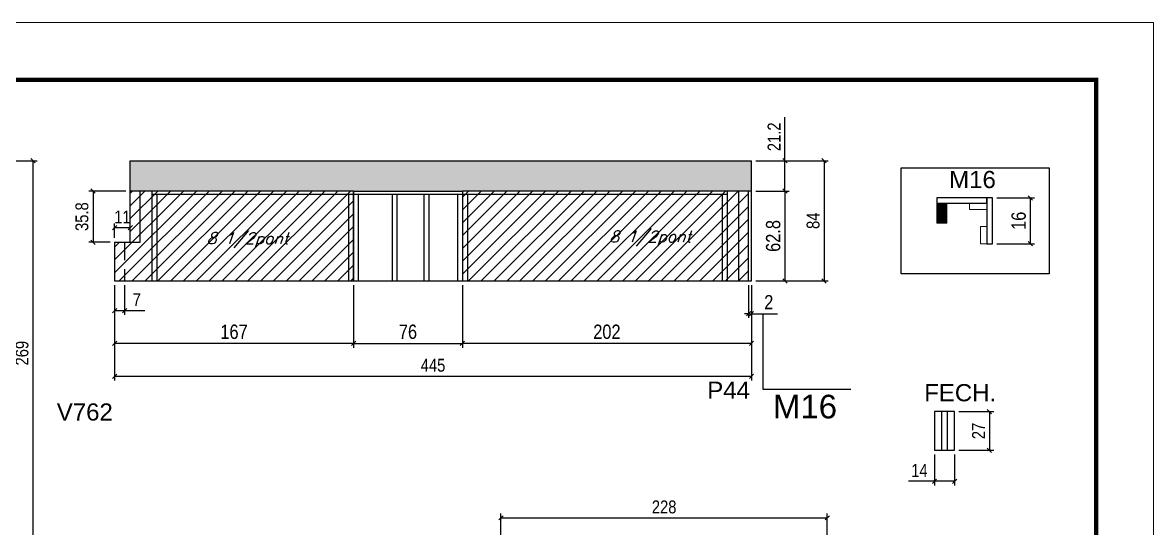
# Model space of a CAD drawing. Extents: x -20960 to -5926, y -2106 to 21915.
# Drawn here: x -8342 to -7552, y 8928 to 9281 of the extents above; entities that cross this region are included whole.
import ezdxf

# ---------------------------------------------------------------- set-up
doc = ezdxf.new("R2010")
doc.units = 0
doc.linetypes.add('DASHED', pattern=[0.75, 0.5, -0.25])
doc.linetypes.add('HIDDEN', pattern=[0.375, 0.25, -0.125])
for name, color, linetype in [('5', 5, 'Continuous'), ('COTA', 241, 'Continuous'), ('NOMENCLATURA', 7, 'Continuous'), ('Painéis', 200, 'Continuous'), ('Reaproveitamento', 251, 'Continuous'), ('SARR_2.2x7', 40, 'Continuous'), ('SARR_3.5x7', 81, 'Continuous'), ('SARR_EDITAR', 141, 'Continuous'), ('texto', 7, 'Continuous')]:
    doc.layers.add(name, color=color, linetype=linetype)
for name, color, linetype, lineweight in [('Folhas', 255, 'Continuous', 9), ('Madeira', 126, 'Continuous', 18), ('Sarr 2.2x7', 40, 'Continuous', 9), ('SARRAFO DE PRESSAO', 251, 'DASHED', 9)]:
    doc.layers.add(name, color=color, linetype=linetype, lineweight=lineweight)
doc.styles.add('COTA TECNICA', font='techl___.ttf', dxfattribs={"height": 10})
doc.styles.add('COTA TECNICA-50', font='techl___.ttf', dxfattribs={"height": 9})
doc.styles.add('Romans', font='romans.shx')
doc.styles.get("Standard").update_dxf_attribs({"font": 'arial.ttf'})
doc.dimstyles.new('COTA PAINEL-50', dxfattribs={"dimtxt": 9, "dimasz": 3, "dimexe": 3, "dimexo": 3, "dimgap": 3, "dimtad": 1, "dimdec": 1, "dimzin": 12, "dimdsep": 46, "dimtxsty": 'COTA TECNICA-50', "dimblk1": 'OBLIQUE', "dimblk2": 'OBLIQUE', "dimsah": 1, "dimcen": 0.9, "dimclrd": 4, "dimclre": 4, "dimclrt": 240, "dimadec": 1, "dimazin": 3, "dimtfac": 1, "dimtdec": 1, "dimtmove": 0, "dimatfit": 3, "dimfxl": 1, "dimtolj": 1, "dimtzin": 12, "dimarcsym": 0})
doc.dimstyles.new('PAINEL', dxfattribs={"dimtxt": 10, "dimasz": 3, "dimexe": 3, "dimexo": 3, "dimgap": 3, "dimtad": 1, "dimdec": 1, "dimzin": 12, "dimdsep": 46, "dimtxsty": 'COTA TECNICA', "dimblk1": 'OBLIQUE', "dimblk2": 'OBLIQUE', "dimsah": 1, "dimcen": 0.9, "dimclrd": 4, "dimclre": 4, "dimclrt": 240, "dimadec": 1, "dimazin": 3, "dimtfac": 1, "dimtdec": 1, "dimtmove": 0, "dimatfit": 3, "dimfxl": 1, "dimtolj": 1, "dimtzin": 12, "dimarcsym": 0})

# ---------------------------------------------------------------- blocks, each defined once
blk = doc.blocks.new('9999999999')
at = {"layer": 'Folhas'}
blk.add_lwpolyline([(98138.98, 34190.21), (99623.98, 34190.21), (99623.98, 35240.21), (98138.98, 35240.21)], close=True, dxfattribs=at)
at = {"layer": 'Folhas', "color": 30, "const_width": 3}
blk.add_lwpolyline([(98213.98, 34230.21), (99583.98, 34230.21), (99583.98, 35200.21), (98213.98, 35200.21)], close=True, dxfattribs=at)
blk = doc.blocks.new('_Oblique')
at = {"color": 0, "linetype": 'ByBlock', "lineweight": -2}
blk.add_line((-0.5, -0.5), (0.5, 0.5), dxfattribs=at)
blk = doc.blocks.new('*D1588')
at = {"layer": 'COTA', "color": 4, "linetype": 'ByBlock', "lineweight": -2, "transparency": 16777216}
for p, q in [((-8034.77, 9097.61), (-8034.77, 9053.91)), ((-7832.77, 9097.61), (-7832.77, 9053.91)), ((-7832.77, 9056.91), (-8034.77, 9056.91))]:
    blk.add_line(p, q, dxfattribs=at)
at = {"layer": 'Defpoints', "color": 0, "linetype": 'ByBlock', "transparency": 16777216}
for p in [(-8034.77, 9100.61), (-7832.77, 9100.61), (-8034.77, 9056.91)]:
    blk.add_point(p, dxfattribs=at)
at = {"layer": 'COTA', "color": 4, "linetype": 'ByBlock', "lineweight": -2, "transparency": 16777216, "xscale": 3, "yscale": 3, "zscale": 3, "rotation": 180}
blk.add_blockref('_Oblique', (-8034.77, 9056.91), dxfattribs=at)
at = {"layer": 'COTA', "color": 4, "linetype": 'ByBlock', "lineweight": -2, "transparency": 16777216, "xscale": 3, "yscale": 3, "zscale": 3}
blk.add_blockref('_Oblique', (-7832.77, 9056.91), dxfattribs=at)
at = {"layer": 'COTA', "color": 240, "linetype": 'ByBlock', "transparency": 16777216, "insert": (-7933.77, 9065.01), "char_height": 10, "attachment_point": 5, "style": 'COTA TECNICA'}
blk.add_mtext('\\A1;202', dxfattribs=at)
blk = doc.blocks.new('*D1589')
at = {"layer": 'COTA', "color": 4, "linetype": 'ByBlock', "lineweight": -2, "transparency": 16777216}
for p, q in [((-8277.77, 9097.61), (-8277.77, 9053.91)), ((-8110.77, 9097.61), (-8110.77, 9053.91)), ((-8110.77, 9056.91), (-8277.77, 9056.91))]:
    blk.add_line(p, q, dxfattribs=at)
at = {"layer": 'Defpoints', "color": 0, "linetype": 'ByBlock', "transparency": 16777216}
for p in [(-8277.77, 9100.61), (-8110.77, 9100.61), (-8277.77, 9056.91)]:
    blk.add_point(p, dxfattribs=at)
at = {"layer": 'COTA', "color": 4, "linetype": 'ByBlock', "lineweight": -2, "transparency": 16777216, "xscale": 3, "yscale": 3, "zscale": 3}
for p, rotation in [((-8277.77, 9056.91), 179.9999999999177), ((-8110.77, 9056.91), 359.9999999999176)]:
    blk.add_blockref('_Oblique', p, dxfattribs=dict(at, rotation=rotation))
at = {"layer": 'COTA', "color": 240, "linetype": 'ByBlock', "transparency": 16777216, "insert": (-8194.27, 9065.01), "char_height": 10, "attachment_point": 5, "style": 'COTA TECNICA'}
blk.add_mtext('\\A1;167', dxfattribs=at)
blk = doc.blocks.new('*D1590')
at = {"layer": 'COTA', "color": 4, "linetype": 'ByBlock', "lineweight": -2, "transparency": 16777216}
for p, q in [((-7829.77, 9163.41), (-7806.45, 9163.41)), ((-7809.45, 9163.41), (-7809.45, 9100.61)), ((-7829.77, 9100.61), (-7806.45, 9100.61))]:
    blk.add_line(p, q, dxfattribs=at)
at = {"layer": 'Defpoints', "color": 0, "linetype": 'ByBlock', "transparency": 16777216}
for p in [(-7832.77, 9163.41), (-7832.77, 9100.61), (-7809.45, 9100.61)]:
    blk.add_point(p, dxfattribs=at)
at = {"layer": 'COTA', "color": 4, "linetype": 'ByBlock', "lineweight": -2, "transparency": 16777216, "xscale": 3, "yscale": 3, "zscale": 3}
for p, rotation in [((-7809.45, 9163.41), 90), ((-7809.45, 9100.61), 270)]:
    blk.add_blockref('_Oblique', p, dxfattribs=dict(at, rotation=rotation))
at = {"layer": 'COTA', "color": 240, "linetype": 'ByBlock', "transparency": 16777216, "insert": (-7817.57, 9132.01), "char_height": 10, "attachment_point": 5, "rotation": 90, "style": 'COTA TECNICA'}
blk.add_mtext('\\A1;62.8', dxfattribs=at)
blk = doc.blocks.new('*D1620')
at = {"layer": 'COTA', "color": 4, "lineweight": -2, "transparency": 16777216}
for p, q in [((-7834.77, 9097.61), (-7834.77, 9074.71)), ((-7832.77, 9097.61), (-7832.77, 9074.71)), ((-7834.77, 9077.71), (-7837.77, 9077.71)), ((-7834.77, 9077.71), (-7832.77, 9077.71)), ((-7832.77, 9077.71), (-7814.66, 9077.71))]:
    blk.add_line(p, q, dxfattribs=at)
at = {"layer": 'Defpoints', "color": 0, "transparency": 16777216}
for p in [(-7834.77, 9100.61), (-7832.77, 9100.61), (-7832.77, 9077.71)]:
    blk.add_point(p, dxfattribs=at)
at = {"layer": 'COTA', "color": 4, "lineweight": -2, "transparency": 16777216, "xscale": 3, "yscale": 3, "zscale": 3}
blk.add_blockref('_Oblique', (-7834.77, 9077.71), dxfattribs=at)
at = {"layer": 'COTA', "color": 4, "lineweight": -2, "transparency": 16777216, "xscale": 3, "yscale": 3, "zscale": 3, "rotation": 180}
blk.add_blockref('_Oblique', (-7832.77, 9077.71), dxfattribs=at)
at = {"layer": 'COTA', "color": 240, "transparency": 16777216, "insert": (-7820.71, 9085.71), "char_height": 10, "attachment_point": 5, "style": 'COTA TECNICA'}
blk.add_mtext('\\A1;2', dxfattribs=at)
blk = doc.blocks.new('*D1621')
at = {"layer": 'Defpoints', "color": 0, "linetype": 'ByBlock', "transparency": 16777216}
for p in [(-7664.42, 9158.58), (-7664.42, 9126.58), (-7637.98, 9126.58)]:
    blk.add_point(p, dxfattribs=at)
at = {"layer": 'Sarr 2.2x7', "color": 4, "linetype": 'ByBlock', "lineweight": -2, "transparency": 16777216}
for p, q in [((-7661.42, 9158.58), (-7634.98, 9158.58)), ((-7637.98, 9158.58), (-7637.98, 9126.58)), ((-7661.42, 9126.58), (-7634.98, 9126.58))]:
    blk.add_line(p, q, dxfattribs=at)
at = {"layer": 'Sarr 2.2x7', "color": 4, "linetype": 'ByBlock', "lineweight": -2, "transparency": 16777216, "xscale": 3, "yscale": 3, "zscale": 3}
for p, rotation in [((-7637.98, 9158.58), 90), ((-7637.98, 9126.58), 270)]:
    blk.add_blockref('_Oblique', p, dxfattribs=dict(at, rotation=rotation))
at = {"layer": 'Sarr 2.2x7', "color": 240, "linetype": 'ByBlock', "transparency": 16777216, "insert": (-7646.08, 9142.58), "char_height": 10, "attachment_point": 5, "rotation": 90, "style": 'COTA TECNICA'}
blk.add_mtext('\\A1;16', dxfattribs=at)
blk = doc.blocks.new('*D1581')
at = {"layer": 'COTA', "color": 4, "lineweight": -2, "ltscale": 25, "transparency": 16777216}
for p, q in [((-8110.77, 9097.61), (-8110.77, 9053.91)), ((-8034.77, 9097.61), (-8034.77, 9053.91)), ((-8110.77, 9056.91), (-8034.77, 9056.91))]:
    blk.add_line(p, q, dxfattribs=at)
at = {"layer": 'Defpoints', "color": 0, "ltscale": 25, "transparency": 16777216}
for p in [(-8110.77, 9100.61), (-8034.77, 9100.61), (-8034.77, 9056.91)]:
    blk.add_point(p, dxfattribs=at)
at = {"layer": 'COTA', "color": 4, "lineweight": -2, "ltscale": 25, "transparency": 16777216, "xscale": 3, "yscale": 3, "zscale": 3, "rotation": 180}
blk.add_blockref('_Oblique', (-8110.77, 9056.91), dxfattribs=at)
at = {"layer": 'COTA', "color": 4, "lineweight": -2, "ltscale": 25, "transparency": 16777216, "xscale": 3, "yscale": 3, "zscale": 3}
blk.add_blockref('_Oblique', (-8034.77, 9056.91), dxfattribs=at)
at = {"layer": 'COTA', "color": 240, "ltscale": 25, "transparency": 16777216, "insert": (-8072.77, 9065.01), "char_height": 10, "attachment_point": 5, "style": 'COTA TECNICA'}
blk.add_mtext('\\A1;76', dxfattribs=at)
blk = doc.blocks.new('*D1612')
at = {"layer": 'COTA', "color": 4, "lineweight": -2, "transparency": 16777216}
for p, q in [((-8277.77, 9097.61), (-8277.77, 9031.02)), ((-7832.77, 9097.61), (-7832.77, 9031.02)), ((-8277.77, 9034.02), (-7832.77, 9034.02))]:
    blk.add_line(p, q, dxfattribs=at)
at = {"layer": 'Defpoints', "color": 0, "transparency": 16777216}
for p in [(-8277.77, 9100.61), (-7832.77, 9100.61), (-7832.77, 9034.02)]:
    blk.add_point(p, dxfattribs=at)
at = {"layer": 'COTA', "color": 4, "lineweight": -2, "transparency": 16777216, "xscale": 3, "yscale": 3, "zscale": 3, "rotation": 180}
blk.add_blockref('_Oblique', (-8277.77, 9034.02), dxfattribs=at)
at = {"layer": 'COTA', "color": 4, "lineweight": -2, "transparency": 16777216, "xscale": 3, "yscale": 3, "zscale": 3}
blk.add_blockref('_Oblique', (-7832.77, 9034.02), dxfattribs=at)
at = {"layer": 'COTA', "color": 240, "transparency": 16777216, "insert": (-8055.27, 9041.62), "char_height": 9, "attachment_point": 5, "style": 'COTA TECNICA-50'}
blk.add_mtext('\\A1;445', dxfattribs=at)
blk = doc.blocks.new('*D1583')
at = {"layer": 'COTA', "color": 4, "lineweight": -2, "transparency": 16777216}
for p, q in [((-8376.07, 9184.61), (-8331.77, 9184.61)), ((-8334.77, 9184.61), (-8334.77, 8915.61)), ((-8376.07, 8915.61), (-8331.77, 8915.61))]:
    blk.add_line(p, q, dxfattribs=at)
at = {"layer": 'Defpoints', "color": 0, "transparency": 16777216}
for p in [(-8379.07, 9184.61), (-8379.07, 8915.61), (-8334.77, 8915.61)]:
    blk.add_point(p, dxfattribs=at)
at = {"layer": 'COTA', "color": 4, "lineweight": -2, "transparency": 16777216, "xscale": 3, "yscale": 3, "zscale": 3}
for p, rotation in [((-8334.77, 9184.61), 90), ((-8334.77, 8915.61), 270)]:
    blk.add_blockref('_Oblique', p, dxfattribs=dict(at, rotation=rotation))
at = {"layer": 'COTA', "color": 240, "transparency": 16777216, "insert": (-8342.39, 9050.11), "char_height": 9, "attachment_point": 5, "rotation": 90, "style": 'COTA TECNICA-50'}
blk.add_mtext('\\A1;269', dxfattribs=at)
blk = doc.blocks.new('*D1593')
at = {"layer": 'COTA', "color": 4, "lineweight": -2, "transparency": 16777216}
for p, q in [((-8007.8, 8899.98), (-8007.8, 8938.06)), ((-8007.8, 8935.06), (-7779.8, 8935.06)), ((-7779.8, 8899.98), (-7779.8, 8938.06))]:
    blk.add_line(p, q, dxfattribs=at)
at = {"layer": 'Defpoints', "color": 0, "transparency": 16777216}
for p in [(-7779.8, 8935.06), (-8007.8, 8896.98), (-7779.8, 8896.98)]:
    blk.add_point(p, dxfattribs=at)
at = {"layer": 'COTA', "color": 4, "lineweight": -2, "transparency": 16777216, "xscale": 3, "yscale": 3, "zscale": 3, "rotation": 180}
blk.add_blockref('_Oblique', (-8007.8, 8935.06), dxfattribs=at)
at = {"layer": 'COTA', "color": 4, "lineweight": -2, "transparency": 16777216, "xscale": 3, "yscale": 3, "zscale": 3}
blk.add_blockref('_Oblique', (-7779.8, 8935.06), dxfattribs=at)
at = {"layer": 'COTA', "color": 240, "transparency": 16777216, "insert": (-7893.8, 8942.64), "char_height": 9, "attachment_point": 5, "style": 'COTA TECNICA-50'}
blk.add_mtext('\\A1;228', dxfattribs=at)
blk = doc.blocks.new('*D1642')
at = {"layer": 'COTA', "color": 4, "lineweight": -2, "transparency": 16777216}
for p, q in [((-8277.77, 9097.61), (-8277.77, 9076.89)), ((-8270.77, 9097.61), (-8270.77, 9076.89)), ((-8277.77, 9079.89), (-8270.77, 9079.89)), ((-8270.77, 9079.89), (-8256.61, 9079.89))]:
    blk.add_line(p, q, dxfattribs=at)
at = {"layer": 'Defpoints', "color": 0, "transparency": 16777216}
for p in [(-8277.77, 9100.61), (-8270.77, 9100.61), (-8270.77, 9079.89)]:
    blk.add_point(p, dxfattribs=at)
at = {"layer": 'COTA', "color": 4, "lineweight": -2, "transparency": 16777216, "xscale": 3, "yscale": 3, "zscale": 3, "rotation": 180}
blk.add_blockref('_Oblique', (-8277.77, 9079.89), dxfattribs=at)
at = {"layer": 'COTA', "color": 4, "lineweight": -2, "transparency": 16777216, "xscale": 3, "yscale": 3, "zscale": 3}
blk.add_blockref('_Oblique', (-8270.77, 9079.89), dxfattribs=at)
at = {"layer": 'COTA', "color": 240, "transparency": 16777216, "insert": (-8262.19, 9087.46), "char_height": 9, "attachment_point": 5, "style": 'COTA TECNICA-50'}
blk.add_mtext('\\A1;7', dxfattribs=at)
blk = doc.blocks.new('*D1643')
at = {"layer": 'COTA', "color": 4, "lineweight": -2, "transparency": 16777216}
for p, q in [((-8269.77, 9163.41), (-8295.79, 9163.41)), ((-8292.79, 9163.41), (-8292.79, 9127.61)), ((-8280.77, 9127.61), (-8295.79, 9127.61))]:
    blk.add_line(p, q, dxfattribs=at)
at = {"layer": 'Defpoints', "color": 0, "transparency": 16777216}
for p in [(-8266.77, 9163.41), (-8292.79, 9127.61), (-8277.77, 9127.61)]:
    blk.add_point(p, dxfattribs=at)
at = {"layer": 'COTA', "color": 4, "lineweight": -2, "transparency": 16777216, "xscale": 3, "yscale": 3, "zscale": 3}
for p, rotation in [((-8292.79, 9163.41), 90), ((-8292.79, 9127.61), 270)]:
    blk.add_blockref('_Oblique', p, dxfattribs=dict(at, rotation=rotation))
at = {"layer": 'COTA', "color": 240, "transparency": 16777216, "insert": (-8300.51, 9145.51), "char_height": 9, "attachment_point": 5, "rotation": 90, "style": 'COTA TECNICA-50'}
blk.add_mtext('\\A1;35.8', dxfattribs=at)
blk = doc.blocks.new('*D1644')
at = {"layer": 'COTA', "color": 4, "lineweight": -2, "transparency": 16777216}
for p, q in [((-8277.77, 9130.61), (-8277.77, 9140.72)), ((-8266.77, 9130.61), (-8266.77, 9140.72)), ((-8266.77, 9137.72), (-8277.77, 9137.72))]:
    blk.add_line(p, q, dxfattribs=at)
at = {"layer": 'Defpoints', "color": 0, "transparency": 16777216}
for p in [(-8277.77, 9137.72), (-8277.77, 9127.61), (-8266.77, 9127.61)]:
    blk.add_point(p, dxfattribs=at)
at = {"layer": 'COTA', "color": 4, "lineweight": -2, "transparency": 16777216, "xscale": 3, "yscale": 3, "zscale": 3, "rotation": 180}
blk.add_blockref('_Oblique', (-8277.77, 9137.72), dxfattribs=at)
at = {"layer": 'COTA', "color": 4, "lineweight": -2, "transparency": 16777216, "xscale": 3, "yscale": 3, "zscale": 3}
blk.add_blockref('_Oblique', (-8266.77, 9137.72), dxfattribs=at)
at = {"layer": 'COTA', "color": 240, "transparency": 16777216, "insert": (-8272.27, 9145.28), "char_height": 9, "attachment_point": 5, "style": 'COTA TECNICA-50'}
blk.add_mtext('\\A1;11', dxfattribs=at)
blk = doc.blocks.new('*D1645')
at = {"layer": 'COTA', "color": 4, "lineweight": -2, "transparency": 16777216}
for p, q in [((-7687.92, 9009.27), (-7663.58, 9009.27)), ((-7666.58, 9009.27), (-7666.58, 8982.27)), ((-7687.92, 8982.27), (-7663.58, 8982.27))]:
    blk.add_line(p, q, dxfattribs=at)
at = {"layer": 'Defpoints', "color": 0, "transparency": 16777216}
for p in [(-7690.92, 9009.27), (-7690.92, 8982.27), (-7666.58, 8982.27)]:
    blk.add_point(p, dxfattribs=at)
at = {"layer": 'COTA', "color": 4, "lineweight": -2, "transparency": 16777216, "xscale": 3, "yscale": 3, "zscale": 3}
for p, rotation in [((-7666.58, 9009.27), 90), ((-7666.58, 8982.27), 270)]:
    blk.add_blockref('_Oblique', p, dxfattribs=dict(at, rotation=rotation))
at = {"layer": 'COTA', "color": 240, "transparency": 16777216, "insert": (-7674.15, 8995.77), "char_height": 9, "attachment_point": 5, "rotation": 90, "style": 'COTA TECNICA-50'}
blk.add_mtext('\\A1;27', dxfattribs=at)
blk = doc.blocks.new('*D1646')
at = {"layer": 'COTA', "color": 4, "lineweight": -2, "transparency": 16777216}
for p, q in [((-7704.92, 8979.27), (-7704.92, 8957.58)), ((-7690.92, 8979.27), (-7690.92, 8957.58)), ((-7704.92, 8960.58), (-7723.03, 8960.58)), ((-7690.92, 8960.58), (-7704.92, 8960.58))]:
    blk.add_line(p, q, dxfattribs=at)
at = {"layer": 'Defpoints', "color": 0, "transparency": 16777216}
for p in [(-7704.92, 8982.27), (-7690.92, 8982.27), (-7704.92, 8960.58)]:
    blk.add_point(p, dxfattribs=at)
at = {"layer": 'COTA', "color": 4, "lineweight": -2, "transparency": 16777216, "xscale": 3, "yscale": 3, "zscale": 3, "rotation": 180}
blk.add_blockref('_Oblique', (-7704.92, 8960.58), dxfattribs=at)
at = {"layer": 'COTA', "color": 4, "lineweight": -2, "transparency": 16777216, "xscale": 3, "yscale": 3, "zscale": 3}
blk.add_blockref('_Oblique', (-7690.92, 8960.58), dxfattribs=at)
at = {"layer": 'COTA', "color": 240, "transparency": 16777216, "insert": (-7715.48, 8968.15), "char_height": 9, "attachment_point": 5, "style": 'COTA TECNICA-50'}
blk.add_mtext('\\A1;14', dxfattribs=at)
blk = doc.blocks.new('*D1650')
at = {"layer": 'COTA', "color": 4, "lineweight": -2, "transparency": 16777216}
for p, q in [((-7809.45, 9184.61), (-7809.45, 9214.97)), ((-7829.77, 9184.61), (-7806.45, 9184.61)), ((-7809.45, 9163.41), (-7809.45, 9184.61)), ((-7829.77, 9163.41), (-7806.45, 9163.41))]:
    blk.add_line(p, q, dxfattribs=at)
at = {"layer": 'Defpoints', "color": 0, "transparency": 16777216}
for p in [(-7832.77, 9184.61), (-7809.45, 9184.61), (-7832.77, 9163.41)]:
    blk.add_point(p, dxfattribs=at)
at = {"layer": 'COTA', "color": 4, "lineweight": -2, "transparency": 16777216, "xscale": 3, "yscale": 3, "zscale": 3}
for p, rotation in [((-7809.45, 9184.61), 90), ((-7809.45, 9163.41), 270)]:
    blk.add_blockref('_Oblique', p, dxfattribs=dict(at, rotation=rotation))
at = {"layer": 'COTA', "color": 240, "transparency": 16777216, "insert": (-7817, 9201.29), "char_height": 9, "attachment_point": 5, "rotation": 90, "style": 'COTA TECNICA-50'}
blk.add_mtext('\\A1;21.2', dxfattribs=at)
blk = doc.blocks.new('*D1594')
at = {"layer": 'COTA', "color": 4, "lineweight": -2, "transparency": 16777216}
for p, q in [((-7829.77, 9184.61), (-7779.1, 9184.61)), ((-7782.1, 9184.61), (-7782.1, 9100.61)), ((-7829.77, 9100.61), (-7779.1, 9100.61))]:
    blk.add_line(p, q, dxfattribs=at)
at = {"layer": 'Defpoints', "color": 0, "transparency": 16777216}
for p in [(-7832.77, 9184.61), (-7832.77, 9100.61), (-7782.1, 9100.61)]:
    blk.add_point(p, dxfattribs=at)
at = {"layer": 'COTA', "color": 4, "lineweight": -2, "transparency": 16777216, "xscale": 3, "yscale": 3, "zscale": 3}
for p, rotation in [((-7782.1, 9184.61), 90), ((-7782.1, 9100.61), 270)]:
    blk.add_blockref('_Oblique', p, dxfattribs=dict(at, rotation=rotation))
at = {"layer": 'COTA', "color": 240, "transparency": 16777216, "insert": (-7789.69, 9142.61), "char_height": 9, "attachment_point": 5, "rotation": 90, "style": 'COTA TECNICA-50'}
blk.add_mtext('\\A1;84', dxfattribs=at)

msp = doc.modelspace()

# ---------------------------------------------------------------- hatches: boundary and pattern name
at = {"layer": 'COTA', "linetype": 'ByBlock'}
h = msp.add_hatch(dxfattribs=at)
h.set_pattern_fill('AR-CONC', color=256, scale=0.03)
h.set_pattern_definition([(50, (3170, 2297.15), (5.46554, -0.4781726), [0.5715, -6.2865]), (355, (3170, 2297.15), (-1.0573026, 5.7317054), [0.4572, -5.0292175]), (100.451445, (3170.4555, 2297.1104), (4.4082374, 5.2535326), [0.4857003, -5.3427073]), (46.1842, (3170, 2298.674), (8.1323712, -1.26127), [0.85725, -9.42975]), (96.63556, (3170.678, 2298.569), (7.122124, 7.4227837), [0.7285507, -8.014068]), (351.18415, (3170, 2298.674), (7.122124, 7.422784), [0.685799, -7.543792]), (21, (3170.762, 2298.293), (4.5484317, -3.067956), [0.5715, -6.2865]), (326, (3170.762, 2298.293), (1.8540609, 5.525639), [0.4572, -5.0292]), (71.451445, (3171.141, 2298.0376), (6.4024926, 2.457683), [0.4857003, -5.3426981]), (37.5, (3170, 2297.1502), (0.0926581, 2.53665117), [0, -4.96824, 0, -5.1054, 0, -5.04825]), (7.5, (3170, 2297.1502), (2.0045899, 3.00541724), [0, -2.91084, 0, -4.85394, 0, -1.92405]), (327.5, (3168.3007, 2297.1502), (4.06771786, -0.17186232), [0, -1.905, 0, -5.9436, 0, -7.8867]), (317.5, (3167.5387, 2297.1502), (4.4438754, 0.7627947), [0, -2.4765, 0, -3.94716, 0, -5.6007])])
h.paths.add_polyline_path([(-7832.77, 9163.41), (-7832.77, 9184.61), (-8266.77, 9184.61), (-8266.77, 9163.41), (-8110.77, 9163.41), (-8083.77, 9163.41), (-8034.77, 9163.41)])
at = {"layer": 'Madeira'}
h = msp.add_hatch(dxfattribs=at)
h.set_pattern_fill('ANSI31', color=256, scale=0.2, angle=450, style=0)
h.set_pattern_definition([(135, (-24269.3935, 22462.89506), (-0.449012806, -0.449012806), [])])
h.paths.add_polyline_path([(-7703.38, 9140.98), (-7696.38, 9140.98), (-7696.38, 9154.98), (-7703.38, 9154.98)])
at = {"layer": 'Reaproveitamento', "linetype": 'ByBlock'}
h = msp.add_hatch(dxfattribs=at)
h.set_pattern_fill('ANSI31', color=256, scale=2)
h.set_pattern_definition([(45, (3170, 2297.15), (-4.490128, 4.490128), [])])
h.paths.add_polyline_path([(-8110.77, 9100.61), (-8110.77, 9163.41), (-8266.77, 9163.41), (-8266.77, 9127.61), (-8277.77, 9127.61), (-8277.77, 9100.61)])
h = msp.add_hatch(dxfattribs=at)
h.set_pattern_fill('ANSI31', color=256, scale=2)
h.set_pattern_definition([(45, (9323.722, 11224.3134), (-4.490128, 4.490128), [])])
h.paths.add_polyline_path([(-7834.77, 9100.61), (-7834.77, 9163.41), (-8034.77, 9163.41), (-8034.77, 9100.61)])

# ---------------------------------------------------------------- linework, layer by layer
at = {"linetype": 'ByBlock'}
msp.add_lwpolyline([(-7728.22, 9179.67), (-7624.79, 9179.67), (-7624.79, 9105.59), (-7728.22, 9105.59)], close=True, dxfattribs=at)
at = {"layer": 'COTA', "linetype": 'ByBlock'}
for p, q in [((-8266.77, 9163.41), (-8266.77, 9184.61)), ((-8266.77, 9184.61), (-7832.77, 9184.61)), ((-7832.77, 9163.41), (-7832.77, 9184.61))]:
    msp.add_line(p, q, dxfattribs=at)
at = {"layer": 'Madeira'}
msp.add_lwpolyline([(-7703.38, 9154.98), (-7696.38, 9154.98), (-7696.38, 9140.98), (-7703.38, 9140.98)], close=True, dxfattribs=at)
at = {"layer": 'NOMENCLATURA', "linetype": 'Continuous'}
for p, q in [((-7824.84, 9077.44), (-7824.84, 9025.04)), ((-7824.84, 9025.04), (-7763.35, 9025.04))]:
    msp.add_line(p, q, dxfattribs=at)
at = {"layer": 'Painéis', "linetype": 'ByBlock'}
for p, q in [((-8110.77, 9163.41), (-8266.77, 9163.41)), ((-8110.77, 9100.61), (-8110.77, 9163.41)), ((-8083.77, 9163.41), (-8083.77, 9163.41)), ((-8034.77, 9163.41), (-8034.77, 9100.61)), ((-7832.77, 9163.41), (-8034.77, 9163.41)), ((-7834.77, 9100.61), (-7834.77, 9163.41)), ((-7832.77, 9100.61), (-7832.77, 9163.41)), ((-8277.77, 9127.61), (-8277.77, 9100.61)), ((-8277.77, 9127.61), (-8266.77, 9127.61)), ((-8277.77, 9100.61), (-8110.77, 9100.61)), ((-8034.77, 9100.61), (-7832.77, 9100.61))]:
    msp.add_line(p, q, dxfattribs=at)
at = {"layer": 'Painéis'}
for p, q in [((-8266.77, 9127.61), (-8266.77, 9163.41)), ((-7690.92, 9009.27), (-7704.92, 9009.27)), ((-7704.92, 9009.27), (-7704.92, 8982.27)), ((-7690.92, 8982.27), (-7690.92, 9009.27)), ((-7704.92, 8982.27), (-7690.92, 8982.27))]:
    msp.add_line(p, q, dxfattribs=at)
at = {"layer": 'Painéis', "ltscale": 25}
for p, q in [((-8110.77, 9163.41), (-8083.77, 9163.41)), ((-8083.77, 9163.41), (-8034.77, 9163.41)), ((-8110.77, 9100.61), (-8034.77, 9100.61))]:
    msp.add_line(p, q, dxfattribs=at)
at = {"layer": 'Painéis', "linetype": 'ByBlock'}
msp.add_lwpolyline([(-7668.42, 9158.58), (-7703.36, 9158.58), (-7703.36, 9154.98), (-7668.42, 9154.98), (-7668.42, 9158.58)], dxfattribs=at)
at = {"layer": 'Painéis'}
msp.add_lwpolyline([(-7668.42, 9126.58), (-7664.42, 9126.58), (-7664.42, 9158.58), (-7668.42, 9158.58)], close=True, dxfattribs=at)
at = {"layer": 'Sarr 2.2x7', "linetype": 'ByBlock'}
for points in [[(-7668.42, 9154.98), (-7680.42, 9154.98), (-7680.42, 9150.58), (-7668.42, 9150.58), (-7668.42, 9154.98)], [(-7668.42, 9126.58), (-7668.42, 9138.58), (-7672.82, 9138.58), (-7672.82, 9126.58), (-7668.42, 9126.58)]]:
    msp.add_lwpolyline(points, dxfattribs=at)
at = {"layer": 'SARR_2.2x7', "linetype": 'Continuous'}
for p, q in [((-8259.77, 9127.61), (-8259.77, 9163.41)), ((-8251.77, 9161.21), (-8110.77, 9161.21)), ((-8110.77, 9161.21), (-8034.77, 9161.21)), ((-8034.77, 9161.21), (-7849.77, 9161.21)), ((-7841.77, 9163.41), (-7841.77, 9100.61)), ((-8266.77, 9127.61), (-8259.77, 9127.61))]:
    msp.add_line(p, q, dxfattribs=at)
at = {"layer": 'SARR_2.2x7', "linetype": 'HIDDEN', "ltscale": 50}
msp.add_line((-8270.77, 9127.61), (-8270.77, 9100.61), dxfattribs=at)
at = {"layer": 'SARR_3.5x7'}
for p, q in [((-8251.77, 9163.41), (-8251.77, 9100.61)), ((-8248.27, 9161.21), (-8248.27, 9100.61)), ((-8114.27, 9161.21), (-8114.27, 9100.61)), ((-8110.77, 9163.41), (-8110.77, 9100.61)), ((-8107.27, 9100.61), (-8107.27, 9161.21)), ((-8083.77, 9161.21), (-8083.77, 9100.61)), ((-8080.27, 9100.61), (-8080.27, 9161.21)), ((-8061.59, 9161.21), (-8061.59, 9100.61)), ((-8058.09, 9161.21), (-8058.09, 9100.61)), ((-8038.27, 9161.21), (-8038.27, 9100.61)), ((-8031.27, 9161.21), (-8031.27, 9100.61)), ((-7853.27, 9161.21), (-7853.27, 9100.61)), ((-7849.77, 9163.41), (-7849.77, 9100.61))]:
    msp.add_line(p, q, dxfattribs=at)
at = {"layer": 'SARR_EDITAR'}
for p, q in [((-7699.92, 9009.27), (-7699.92, 8982.27)), ((-7695.92, 8982.27), (-7695.92, 9009.27))]:
    msp.add_line(p, q, dxfattribs=at)

# ---------------------------------------------------------------- block references
at = {"layer": 'SARRAFO DE PRESSAO', "color": 6, "linetype": 'ByBlock'}
msp.add_blockref('9999999999', (-107175.98, -25959.14), dxfattribs=at)

# ---------------------------------------------------------------- texts
at = {"layer": '5', "color": 7, "linetype": 'Continuous'}
for s, p in [('M16', (-7694.68, 9165.46)), ('FECH.', (-7712.11, 9016.5))]:
    msp.add_text(s, height=12, rotation=359.99996, dxfattribs=at).set_placement(p)
at = {"layer": '5', "linetype": 'Continuous'}
for s, p in [('P44', (-7863.67, 9018.24)), ('V762', (-8318.11, 9003.02))]:
    msp.add_text(s, height=12, rotation=359.99996, dxfattribs=at).set_placement(p)
at = {"layer": 'NOMENCLATURA', "linetype": 'Continuous'}
msp.add_text('M16', height=16.5, dxfattribs=at).set_placement((-7817.83, 9004.56))
at = {"layer": 'texto', "color": 2, "char_height": 8, "attachment_point": 5, "style": 'Romans'}
for insert in [(-8184.87, 9129.07), (-7903.59, 9130.28)]:
    msp.add_mtext('{\\Q19;\\C256;8 1/2pont}', dxfattribs=dict(at, insert=insert))

# ---------------------------------------------------------------- dimensions: what is measured, and where the dimension line sits
at = {"layer": 'COTA'}
for base, p1, p2, picture, middle in [((-7809.45, 9184.61), (-7832.77, 9163.41), (-7832.77, 9184.61), '*D1650', (-7817, 9201.29)), ((-8334.77, 8915.61), (-8379.07, 9184.61), (-8379.07, 8915.61), '*D1583', (-8342.39, 9050.11)), ((-7782.1, 9100.61), (-7832.77, 9184.61), (-7832.77, 9100.61), '*D1594', (-7789.69, 9142.61)), ((-8292.79, 9127.61), (-8266.77, 9163.41), (-8277.77, 9127.61), '*D1643', (-8300.51, 9145.51)), ((-7666.58, 8982.27), (-7690.92, 9009.27), (-7690.92, 8982.27), '*D1645', (-7674.15, 8995.77))]:
    dim = msp.add_linear_dim(base=base, p1=p1, p2=p2, angle=90, dimstyle='COTA PAINEL-50', dxfattribs=at)
    dim.commit()
    dim.dimension.update_dxf_attribs({"geometry": picture, "text_midpoint": middle})
at = {"layer": 'COTA', "linetype": 'ByBlock'}
dim = msp.add_linear_dim(base=(-7809.45, 9100.61), p1=(-7832.77, 9163.41), p2=(-7832.77, 9100.61), angle=90, dimstyle='PAINEL', dxfattribs=at)
dim.commit()
dim.dimension.update_dxf_attribs({"geometry": '*D1590', "text_midpoint": (-7817.57, 9132.01)})
at = {"layer": 'COTA'}
for base, p1, p2, dimstyle, picture, middle in [((-8277.77, 9137.72), (-8266.77, 9127.61), (-8277.77, 9127.61), 'COTA PAINEL-50', '*D1644', (-8272.27, 9145.28)), ((-7832.77, 9034.02), (-8277.77, 9100.61), (-7832.77, 9100.61), 'COTA PAINEL-50', '*D1612', (-8055.27, 9041.62)), ((-8270.77, 9079.89), (-8277.77, 9100.61), (-8270.77, 9100.61), 'COTA PAINEL-50', '*D1642', (-8262.19, 9087.46)), ((-7832.77, 9077.71), (-7834.77, 9100.61), (-7832.77, 9100.61), 'PAINEL', '*D1620', (-7820.71, 9085.71)), ((-7704.92, 8960.58), (-7690.92, 8982.27), (-7704.92, 8982.27), 'COTA PAINEL-50', '*D1646', (-7715.48, 8968.15)), ((-7779.8, 8935.06), (-8007.8, 8896.98), (-7779.8, 8896.98), 'COTA PAINEL-50', '*D1593', (-7893.8, 8942.64))]:
    dim = msp.add_linear_dim(base=base, p1=p1, p2=p2, dimstyle=dimstyle, dxfattribs=at)
    dim.commit()
    dim.dimension.update_dxf_attribs({"geometry": picture, "text_midpoint": middle})
at = {"layer": 'COTA', "linetype": 'ByBlock'}
for p1, p2, picture, middle in [((-8110.77, 9100.61), (-8277.77, 9100.61), '*D1589', (-8194.27, 9065.01)), ((-7832.77, 9100.61), (-8034.77, 9100.61), '*D1588', (-7933.77, 9065.01))]:
    dim = msp.add_aligned_dim(p1=p1, p2=p2, distance=43.7, dimstyle='PAINEL', dxfattribs=at)
    dim.commit()
    dim.dimension.update_dxf_attribs({"geometry": picture, "text_midpoint": middle})
at = {"layer": 'COTA', "ltscale": 25}
dim = msp.add_linear_dim(base=(-8034.77, 9056.91), p1=(-8110.77, 9100.61), p2=(-8034.77, 9100.61), dimstyle='PAINEL', dxfattribs=at)
dim.commit()
dim.dimension.update_dxf_attribs({"geometry": '*D1581', "text_midpoint": (-8072.77, 9065.01)})
at = {"layer": 'Sarr 2.2x7', "linetype": 'ByBlock'}
dim = msp.add_linear_dim(base=(-7637.98, 9126.58), p1=(-7664.42, 9158.58), p2=(-7664.42, 9126.58), angle=90, dimstyle='PAINEL', override={"dimlfac": 0.5}, dxfattribs=at)
dim.commit()
dim.dimension.update_dxf_attribs({"geometry": '*D1621', "text_midpoint": (-7646.08, 9142.58)})

doc.saveas('drawing.dxf')
